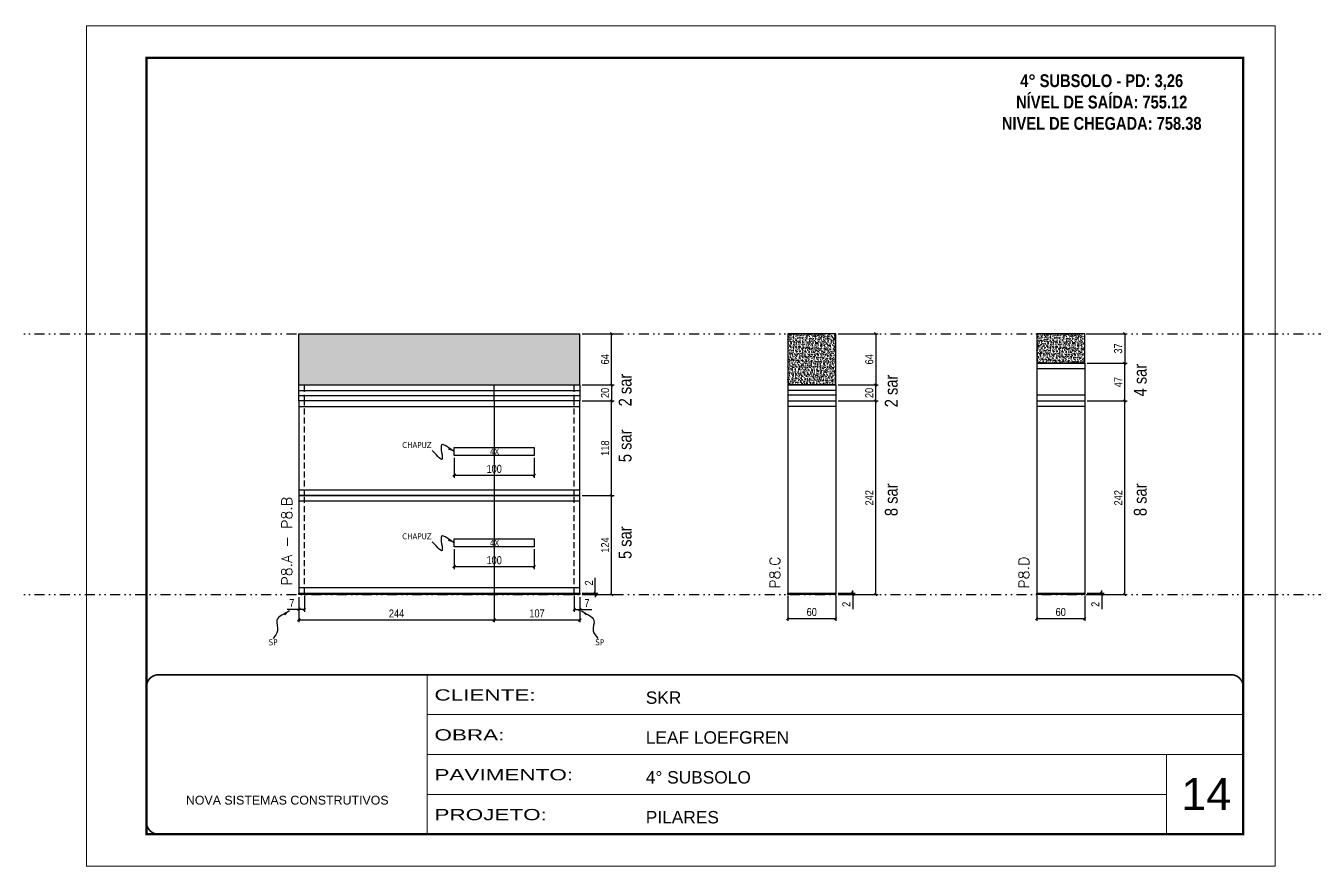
# Model space of a CAD drawing. Header units: millimetres. Extents: x 13777 to 27878, y -21631 to 6985.
# Drawn here: x 15936 to 17547, y 2489 to 3539 of the extents above; entities that cross this region are included whole.
import ezdxf

# ---------------------------------------------------------------- set-up
doc = ezdxf.new("R2010")
doc.units = ezdxf.units.MM
for name, pattern in [('CONTINUO', [0]), ('DASHED', [0.75, 0.5, -0.25]), ('DIVIDE2', [0.625, 0.25, -0.125, 0, -0.125, 0, -0.125]), ('HIDDEN', [0.375, 0.25, -0.125])]:
    doc.linetypes.add(name, pattern=pattern)
for name, color, linetype, lineweight in [('CARIMBO', 255, 'Continuous', 9), ('Folhas', 255, 'Continuous', 9), ('SARRAFO DE PRESSAO', 251, 'DASHED', 9), ('Texto Seção', 7, 'Continuous', 15)]:
    doc.layers.add(name, color=color, linetype=linetype, lineweight=lineweight)
for name, color, linetype in [('COTA', 241, 'Continuous'), ('NOMENCLATURA', 7, 'Continuous'), ('Nível', 160, 'Continuous'), ('Painéis', 200, 'Continuous'), ('Romaneio', 10, 'Continuous'), ('SARR_2.2x10', 60, 'Continuous'), ('SARR_2.2x7', 40, 'Continuous'), ('Sarrafo de Pressão', 42, 'HIDDEN'), ('texto', 7, 'Continuous')]:
    doc.layers.add(name, color=color, linetype=linetype)
doc.styles.add('ARIAL', font='arial.ttf')
doc.styles.add('ARIAL_NARROW', font='ARIALN.TTF', dxfattribs={"height": 0.2})
doc.styles.add('COTA TECNICA', font='techl___.ttf', dxfattribs={"height": 10})
doc.styles.add('COTA TECNICA-50', font='techl___.ttf', dxfattribs={"height": 10})
doc.styles.add('REGUA-120', font='ROMANS.shx', dxfattribs={"height": 15})
doc.styles.add('ROMANC', font='techb___.ttf', dxfattribs={"height": 2.5})
doc.styles.get("Standard").update_dxf_attribs({"font": 'arial.ttf'})
doc.styles.add('Tecnologia', font='')
doc.styles.get('Tecnologia').set_extended_font_data('Forgotten Futurist')
doc.dimstyles.new('COTA PAINEL-50', dxfattribs={"dimtxt": 10, "dimasz": 3, "dimexe": 3, "dimexo": 3, "dimgap": 3, "dimtad": 1, "dimdec": 1, "dimzin": 12, "dimdsep": 46, "dimtxsty": 'COTA TECNICA-50', "dimblk1": 'OBLIQUE', "dimblk2": 'OBLIQUE', "dimsah": 1, "dimcen": 0.9, "dimclrd": 4, "dimclre": 4, "dimclrt": 240, "dimadec": 1, "dimazin": 3, "dimtfac": 1, "dimtdec": 1, "dimtmove": 0, "dimatfit": 3, "dimfxl": 1, "dimtolj": 1, "dimtzin": 12, "dimarcsym": 0})
doc.dimstyles.new('PAINEL', dxfattribs={"dimtxt": 10, "dimasz": 3, "dimexe": 3, "dimexo": 3, "dimgap": 3, "dimtad": 1, "dimdec": 1, "dimzin": 12, "dimdsep": 46, "dimtxsty": 'COTA TECNICA', "dimblk1": 'OBLIQUE', "dimblk2": 'OBLIQUE', "dimsah": 1, "dimcen": 0.9, "dimclrd": 4, "dimclre": 4, "dimclrt": 240, "dimadec": 1, "dimazin": 3, "dimtfac": 1, "dimtdec": 1, "dimtmove": 0, "dimatfit": 3, "dimfxl": 1, "dimtolj": 1, "dimtzin": 12, "dimarcsym": 0})
doc.dimstyles.get("Standard").update_dxf_attribs({"dimtxt": 0.18, "dimasz": 0.18, "dimexe": 0.18, "dimexo": 0.0625, "dimgap": 0.09, "dimtad": 0, "dimtih": 1, "dimtoh": 1, "dimdec": 4, "dimzin": 0, "dimdsep": 46, "dimtxsty": 'Standard', "dimcen": 0.09, "dimadec": 0, "dimazin": 0, "dimtfac": 1, "dimtdec": 4, "dimtofl": 0, "dimtmove": 0, "dimatfit": 3, "dimfxl": 1, "dimtolj": 1, "dimtzin": 0, "dimarcsym": 0})

# ---------------------------------------------------------------- blocks, each defined once
blk = doc.blocks.new('9999999999')
at = {"color": 30, "linetype": 'CONTINUO'}
for p, q in [((98564.6, 34230.2), (98564.6, 34429.4)), ((98564.6, 34379.6), (99584, 34379.6)), ((98564.6, 34329.8), (99488, 34329.8)), ((99584, 34329.8), (99488, 34329.8)), ((99488, 34329.8), (99488, 34230.2)), ((98564.6, 34280), (99488, 34280))]:
    blk.add_line(p, q, dxfattribs=at)
at = {"color": 30, "linetype": 'CONTINUO', "const_width": 2}
blk.add_lwpolyline([(99584, 34230.2), (99584, 34414.4, 0.414214), (99569, 34429.4), (98229, 34429.4, 0.414214), (98214, 34414.4), (98214, 34245.2, 0.414214), (98229, 34230.2), (99584, 34230.2)], format="xyb", dxfattribs=at)
at = {"layer": 'Folhas'}
blk.add_lwpolyline([(98139, 34190.2), (99624, 34190.2), (99624, 35240.2), (98139, 35240.2)], close=True, dxfattribs=at)
at = {"layer": 'Folhas', "color": 30, "const_width": 3}
blk.add_lwpolyline([(98214, 34230.2), (99584, 34230.2), (99584, 35200.2), (98214, 35200.2)], close=True, dxfattribs=at)
at = {"color": 7, "linetype": 'Continuous', "ltscale": 5, "style": 'ARIAL'}
for s, height, p in [('SKR', 15.48, (98837.7, 34393.1)), ('LEAF LOEFGREN', 15.483, (98837.7, 34343.3)), ('4° SUBSOLO', 15.48, (98837.7, 34293.5)), ('NOVA SISTEMAS CONSTRUTIVOS', 11.059, (98263.2, 34267.2)), ('PILARES', 15.48, (98837.7, 34243.7))]:
    blk.add_text(s, height=height, dxfattribs=at).set_placement(p)
at = {"layer": 'Folhas', "color": 7, "style": 'Tecnologia', "width": 1.5}
for s, p in [('CLIENTE:', (98573.7, 34397.2)), ('OBRA:', (98573.7, 34347.3)), ('PAVIMENTO:', (98573.7, 34297.5)), ('PROJETO:', (98573.7, 34247.7))]:
    blk.add_text(s, height=14, dxfattribs=at).set_placement(p)
blk = doc.blocks.new('_Oblique')
at = {"color": 0, "linetype": 'ByBlock', "lineweight": -2}
blk.add_line((-0.5, -0.5), (0.5, 0.5), dxfattribs=at)
blk = doc.blocks.new('*D317')
at = {"layer": 'COTA', "color": 4, "lineweight": -2, "transparency": 16777216}
for p, q in [((16277.3, 2825.3), (16277.3, 2806.8)), ((16284.3, 2827.3), (16284.3, 2806.8)), ((16277.3, 2809.8), (16262.6, 2809.8)), ((16284.3, 2809.8), (16277.3, 2809.8))]:
    blk.add_line(p, q, dxfattribs=at)
at = {"layer": 'Defpoints', "color": 0, "transparency": 16777216}
for p in [(16277.3, 2828.3), (16284.3, 2830.3), (16277.3, 2809.8)]:
    blk.add_point(p, dxfattribs=at)
at = {"layer": 'COTA', "color": 4, "lineweight": -2, "transparency": 16777216, "xscale": 3, "yscale": 3, "zscale": 3, "rotation": 180}
blk.add_blockref('_Oblique', (16277.3, 2809.8), dxfattribs=at)
at = {"layer": 'COTA', "color": 4, "lineweight": -2, "transparency": 16777216, "xscale": 3, "yscale": 3, "zscale": 3}
blk.add_blockref('_Oblique', (16284.3, 2809.8), dxfattribs=at)
at = {"layer": 'COTA', "color": 240, "transparency": 16777216, "insert": (16268.5, 2817.8), "char_height": 10, "attachment_point": 5, "style": 'COTA TECNICA-50'}
blk.add_mtext('\\A1;7', dxfattribs=at)
blk = doc.blocks.new('*D318')
at = {"layer": 'COTA', "color": 4, "lineweight": -2, "transparency": 16777216}
for p, q in [((16621.3, 2827.3), (16621.3, 2806.8)), ((16628.3, 2825.3), (16628.3, 2806.8)), ((16621.3, 2809.8), (16628.3, 2809.8)), ((16628.3, 2809.8), (16643.1, 2809.8))]:
    blk.add_line(p, q, dxfattribs=at)
at = {"layer": 'Defpoints', "color": 0, "transparency": 16777216}
for p in [(16621.3, 2830.3), (16628.3, 2828.3), (16628.3, 2809.8)]:
    blk.add_point(p, dxfattribs=at)
at = {"layer": 'COTA', "color": 4, "lineweight": -2, "transparency": 16777216, "xscale": 3, "yscale": 3, "zscale": 3, "rotation": 180}
blk.add_blockref('_Oblique', (16621.3, 2809.8), dxfattribs=at)
at = {"layer": 'COTA', "color": 4, "lineweight": -2, "transparency": 16777216, "xscale": 3, "yscale": 3, "zscale": 3}
blk.add_blockref('_Oblique', (16628.3, 2809.8), dxfattribs=at)
at = {"layer": 'COTA', "color": 240, "transparency": 16777216, "insert": (16637.2, 2817.8), "char_height": 10, "attachment_point": 5, "style": 'COTA TECNICA-50'}
blk.add_mtext('\\A1;7', dxfattribs=at)
blk = doc.blocks.new('*D319')
at = {"layer": 'Defpoints', "color": 0, "linetype": 'ByBlock', "transparency": 16777216}
for p in [(16628.3, 2952.3), (16668, 2952.3), (16628.3, 2828.3)]:
    blk.add_point(p, dxfattribs=at)
at = {"layer": 'Romaneio', "color": 4, "linetype": 'ByBlock', "lineweight": -2, "transparency": 16777216}
for p, q in [((16631.3, 2952.3), (16671, 2952.3)), ((16668, 2828.3), (16668, 2952.3)), ((16631.3, 2828.3), (16671, 2828.3))]:
    blk.add_line(p, q, dxfattribs=at)
at = {"layer": 'Romaneio', "color": 4, "linetype": 'ByBlock', "lineweight": -2, "transparency": 16777216, "xscale": 3, "yscale": 3, "zscale": 3}
for p, rotation in [((16668, 2952.3), 90), ((16668, 2828.3), 270)]:
    blk.add_blockref('_Oblique', p, dxfattribs=dict(at, rotation=rotation))
at = {"layer": 'Romaneio', "color": 240, "linetype": 'ByBlock', "transparency": 16777216, "insert": (16659.9, 2890.3), "char_height": 10, "attachment_point": 5, "rotation": 90, "style": 'COTA TECNICA'}
blk.add_mtext('\\A1;124', dxfattribs=at)
blk = doc.blocks.new('*D320')
at = {"layer": 'Defpoints', "color": 0, "linetype": 'ByBlock', "transparency": 16777216}
for p in [(16628.3, 2952.3), (16668, 2952.3), (16628.3, 2828.3)]:
    blk.add_point(p, dxfattribs=at)
at = {"layer": 'Romaneio', "color": 4, "linetype": 'ByBlock', "lineweight": -2, "transparency": 16777216}
for p, q in [((16631.3, 2952.3), (16671, 2952.3)), ((16668, 2828.3), (16668, 2952.3)), ((16631.3, 2828.3), (16671, 2828.3))]:
    blk.add_line(p, q, dxfattribs=at)
at = {"layer": 'Romaneio', "color": 4, "linetype": 'ByBlock', "lineweight": -2, "transparency": 16777216, "xscale": 3, "yscale": 3, "zscale": 3}
for p, rotation in [((16668, 2952.3), 90), ((16668, 2828.3), 270)]:
    blk.add_blockref('_Oblique', p, dxfattribs=dict(at, rotation=rotation))
at = {"layer": 'Romaneio', "color": 240, "linetype": 'ByBlock', "transparency": 16777216, "insert": (16659.9, 2890.3), "char_height": 10, "attachment_point": 5, "rotation": 90, "style": 'COTA TECNICA'}
blk.add_mtext('\\A1;124', dxfattribs=at)
blk = doc.blocks.new('*D321')
at = {"layer": 'COTA', "color": 4, "lineweight": -2, "transparency": 16777216}
for p, q in [((16631.3, 3070.3), (16671, 3070.3)), ((16668, 2952.3), (16668, 3070.3)), ((16631.3, 2952.3), (16671, 2952.3))]:
    blk.add_line(p, q, dxfattribs=at)
at = {"layer": 'Defpoints', "color": 0, "transparency": 16777216}
for p in [(16628.3, 3070.3), (16668, 3070.3), (16628.3, 2952.3)]:
    blk.add_point(p, dxfattribs=at)
at = {"layer": 'COTA', "color": 4, "lineweight": -2, "transparency": 16777216, "xscale": 3, "yscale": 3, "zscale": 3}
for p, rotation in [((16668, 3070.3), 90), ((16668, 2952.3), 270)]:
    blk.add_blockref('_Oblique', p, dxfattribs=dict(at, rotation=rotation))
at = {"layer": 'COTA', "color": 240, "transparency": 16777216, "insert": (16659.9, 3011.3), "char_height": 10, "attachment_point": 5, "rotation": 90, "style": 'COTA TECNICA-50'}
blk.add_mtext('\\A1;118', dxfattribs=at)
blk = doc.blocks.new('*D322')
at = {"layer": 'COTA', "color": 4, "lineweight": -2, "transparency": 16777216}
for p, q in [((16647.6, 2830.3), (16647.6, 2849.1)), ((16631.3, 2830.3), (16650.6, 2830.3)), ((16631.3, 2828.3), (16650.6, 2828.3)), ((16647.6, 2828.3), (16647.6, 2830.3)), ((16647.6, 2828.3), (16647.6, 2825.3))]:
    blk.add_line(p, q, dxfattribs=at)
at = {"layer": 'Defpoints', "color": 0, "transparency": 16777216}
for p in [(16628.3, 2830.3), (16628.3, 2828.3), (16647.6, 2828.3)]:
    blk.add_point(p, dxfattribs=at)
at = {"layer": 'COTA', "color": 4, "lineweight": -2, "transparency": 16777216, "xscale": 3, "yscale": 3, "zscale": 3}
for p, rotation in [((16647.6, 2830.3), 270), ((16647.6, 2828.3), 90)]:
    blk.add_blockref('_Oblique', p, dxfattribs=dict(at, rotation=rotation))
at = {"layer": 'COTA', "color": 240, "transparency": 16777216, "insert": (16639.6, 2843), "char_height": 10, "attachment_point": 5, "rotation": 90, "style": 'COTA TECNICA-50'}
blk.add_mtext('\\A1;2', dxfattribs=at)
blk = doc.blocks.new('*D325')
at = {"layer": 'COTA', "color": 4, "lineweight": -2, "transparency": 16777216}
for p, q in [((16277.3, 2825.3), (16277.3, 2793.7)), ((16521.3, 2827.3), (16521.3, 2793.7)), ((16277.3, 2796.7), (16521.3, 2796.7))]:
    blk.add_line(p, q, dxfattribs=at)
at = {"layer": 'Defpoints', "color": 0, "transparency": 16777216}
for p in [(16277.3, 2828.3), (16521.3, 2830.3), (16521.3, 2796.7)]:
    blk.add_point(p, dxfattribs=at)
at = {"layer": 'COTA', "color": 4, "lineweight": -2, "transparency": 16777216, "xscale": 3, "yscale": 3, "zscale": 3, "rotation": 180}
blk.add_blockref('_Oblique', (16277.3, 2796.7), dxfattribs=at)
at = {"layer": 'COTA', "color": 4, "lineweight": -2, "transparency": 16777216, "xscale": 3, "yscale": 3, "zscale": 3}
blk.add_blockref('_Oblique', (16521.3, 2796.7), dxfattribs=at)
at = {"layer": 'COTA', "color": 240, "transparency": 16777216, "insert": (16399.3, 2804.8), "char_height": 10, "attachment_point": 5, "style": 'COTA TECNICA-50'}
blk.add_mtext('\\A1;244', dxfattribs=at)
blk = doc.blocks.new('*D326')
at = {"layer": 'COTA', "color": 4, "lineweight": -2, "transparency": 16777216}
for p, q in [((16521.3, 2827.3), (16521.3, 2793.7)), ((16628.3, 2825.3), (16628.3, 2793.7)), ((16521.3, 2796.7), (16628.3, 2796.7))]:
    blk.add_line(p, q, dxfattribs=at)
at = {"layer": 'Defpoints', "color": 0, "transparency": 16777216}
for p in [(16521.3, 2830.3), (16628.3, 2828.3), (16628.3, 2796.7)]:
    blk.add_point(p, dxfattribs=at)
at = {"layer": 'COTA', "color": 4, "lineweight": -2, "transparency": 16777216, "xscale": 3, "yscale": 3, "zscale": 3, "rotation": 180}
blk.add_blockref('_Oblique', (16521.3, 2796.7), dxfattribs=at)
at = {"layer": 'COTA', "color": 4, "lineweight": -2, "transparency": 16777216, "xscale": 3, "yscale": 3, "zscale": 3}
blk.add_blockref('_Oblique', (16628.3, 2796.7), dxfattribs=at)
at = {"layer": 'COTA', "color": 240, "transparency": 16777216, "insert": (16574.8, 2804.8), "char_height": 10, "attachment_point": 5, "style": 'COTA TECNICA-50'}
blk.add_mtext('\\A1;107', dxfattribs=at)
blk = doc.blocks.new('*D327')
at = {"layer": 'COTA', "color": 4, "linetype": 'ByBlock', "lineweight": -2, "transparency": 16777216}
for p, q in [((16471.3, 2885.1), (16471.3, 2860.2)), ((16571.3, 2885.1), (16571.3, 2860.2)), ((16571.3, 2863.2), (16471.3, 2863.2))]:
    blk.add_line(p, q, dxfattribs=at)
at = {"layer": 'Defpoints', "color": 0, "linetype": 'ByBlock', "transparency": 16777216}
for p in [(16471.3, 2888.1), (16571.3, 2888.1), (16471.3, 2863.2)]:
    blk.add_point(p, dxfattribs=at)
at = {"layer": 'COTA', "color": 4, "linetype": 'ByBlock', "lineweight": -2, "transparency": 16777216, "xscale": 3, "yscale": 3, "zscale": 3, "rotation": 180}
blk.add_blockref('_Oblique', (16471.3, 2863.2), dxfattribs=at)
at = {"layer": 'COTA', "color": 4, "linetype": 'ByBlock', "lineweight": -2, "transparency": 16777216, "xscale": 3, "yscale": 3, "zscale": 3}
blk.add_blockref('_Oblique', (16571.3, 2863.2), dxfattribs=at)
at = {"layer": 'COTA', "color": 240, "linetype": 'ByBlock', "transparency": 16777216, "insert": (16521.3, 2871.3), "char_height": 10, "attachment_point": 5, "style": 'COTA TECNICA'}
blk.add_mtext('\\A1;100', dxfattribs=at)
blk = doc.blocks.new('*D328')
at = {"layer": 'COTA', "color": 4, "linetype": 'ByBlock', "lineweight": -2, "transparency": 16777216}
for p, q in [((16471.3, 2999.2), (16471.3, 2974.3)), ((16571.3, 2999.2), (16571.3, 2974.3)), ((16571.3, 2977.3), (16471.3, 2977.3))]:
    blk.add_line(p, q, dxfattribs=at)
at = {"layer": 'Defpoints', "color": 0, "linetype": 'ByBlock', "transparency": 16777216}
for p in [(16471.3, 3002.2), (16571.3, 3002.2), (16471.3, 2977.3)]:
    blk.add_point(p, dxfattribs=at)
at = {"layer": 'COTA', "color": 4, "linetype": 'ByBlock', "lineweight": -2, "transparency": 16777216, "xscale": 3, "yscale": 3, "zscale": 3, "rotation": 180}
blk.add_blockref('_Oblique', (16471.3, 2977.3), dxfattribs=at)
at = {"layer": 'COTA', "color": 4, "linetype": 'ByBlock', "lineweight": -2, "transparency": 16777216, "xscale": 3, "yscale": 3, "zscale": 3}
blk.add_blockref('_Oblique', (16571.3, 2977.3), dxfattribs=at)
at = {"layer": 'COTA', "color": 240, "linetype": 'ByBlock', "transparency": 16777216, "insert": (16521.3, 2985.4), "char_height": 10, "attachment_point": 5, "style": 'COTA TECNICA'}
blk.add_mtext('\\A1;100', dxfattribs=at)
blk = doc.blocks.new('*D323')
at = {"layer": 'COTA', "color": 4, "lineweight": -2, "transparency": 16777216}
for p, q in [((16631.3, 3090.3), (16671, 3090.3)), ((16668, 3090.3), (16668, 3070.3)), ((16631.3, 3070.3), (16671, 3070.3))]:
    blk.add_line(p, q, dxfattribs=at)
at = {"layer": 'Defpoints', "color": 0, "transparency": 16777216}
for p in [(16628.3, 3090.3), (16628.3, 3070.3), (16668, 3070.3)]:
    blk.add_point(p, dxfattribs=at)
at = {"layer": 'COTA', "color": 4, "lineweight": -2, "transparency": 16777216, "xscale": 3, "yscale": 3, "zscale": 3}
for p, rotation in [((16668, 3090.3), 90), ((16668, 3070.3), 270)]:
    blk.add_blockref('_Oblique', p, dxfattribs=dict(at, rotation=rotation))
at = {"layer": 'COTA', "color": 240, "transparency": 16777216, "insert": (16659.9, 3080.3), "char_height": 10, "attachment_point": 5, "rotation": 90, "style": 'COTA TECNICA'}
blk.add_mtext('\\A1;20', dxfattribs=at)
blk = doc.blocks.new('*D324')
at = {"layer": 'COTA', "color": 4, "lineweight": -2, "transparency": 16777216}
for p, q in [((16631.3, 3154.3), (16671, 3154.3)), ((16668, 3090.3), (16668, 3154.3)), ((16631.3, 3090.3), (16671, 3090.3))]:
    blk.add_line(p, q, dxfattribs=at)
at = {"layer": 'Defpoints', "color": 0, "transparency": 16777216}
for p in [(16628.3, 3154.3), (16668, 3154.3), (16628.3, 3090.3)]:
    blk.add_point(p, dxfattribs=at)
at = {"layer": 'COTA', "color": 4, "lineweight": -2, "transparency": 16777216, "xscale": 3, "yscale": 3, "zscale": 3}
for p, rotation in [((16668, 3154.3), 90), ((16668, 3090.3), 270)]:
    blk.add_blockref('_Oblique', p, dxfattribs=dict(at, rotation=rotation))
at = {"layer": 'COTA', "color": 240, "transparency": 16777216, "insert": (16659.9, 3122.3), "char_height": 10, "attachment_point": 5, "rotation": 90, "style": 'COTA TECNICA'}
blk.add_mtext('\\A1;64', dxfattribs=at)
blk = doc.blocks.new('*D332')
at = {"layer": 'COTA', "color": 4, "lineweight": -2, "transparency": 16777216}
for p, q in [((16888, 2827.3), (16888, 2795.4)), ((16948, 2827.3), (16948, 2795.4)), ((16888, 2798.4), (16948, 2798.4))]:
    blk.add_line(p, q, dxfattribs=at)
at = {"layer": 'Defpoints', "color": 0, "transparency": 16777216}
for p in [(16888, 2830.3), (16948, 2830.3), (16948, 2798.4)]:
    blk.add_point(p, dxfattribs=at)
at = {"layer": 'COTA', "color": 4, "lineweight": -2, "transparency": 16777216, "xscale": 3, "yscale": 3, "zscale": 3, "rotation": 180}
blk.add_blockref('_Oblique', (16888, 2798.4), dxfattribs=at)
at = {"layer": 'COTA', "color": 4, "lineweight": -2, "transparency": 16777216, "xscale": 3, "yscale": 3, "zscale": 3}
blk.add_blockref('_Oblique', (16948, 2798.4), dxfattribs=at)
at = {"layer": 'COTA', "color": 240, "transparency": 16777216, "insert": (16918, 2806.5), "char_height": 10, "attachment_point": 5, "style": 'COTA TECNICA'}
blk.add_mtext('\\A1;60', dxfattribs=at)
blk = doc.blocks.new('*D333')
at = {"layer": 'COTA', "color": 4, "lineweight": -2, "transparency": 16777216}
for p, q in [((16951, 2830.3), (16972.2, 2830.3)), ((16951, 2828.3), (16972.2, 2828.3)), ((16969.2, 2830.3), (16969.2, 2833.3)), ((16969.2, 2830.3), (16969.2, 2828.3)), ((16969.2, 2828.3), (16969.2, 2810.2))]:
    blk.add_line(p, q, dxfattribs=at)
at = {"layer": 'Defpoints', "color": 0, "transparency": 16777216}
for p in [(16948, 2830.3), (16948, 2828.3), (16969.2, 2830.3)]:
    blk.add_point(p, dxfattribs=at)
at = {"layer": 'COTA', "color": 4, "lineweight": -2, "transparency": 16777216, "xscale": 3, "yscale": 3, "zscale": 3}
for p, rotation in [((16969.2, 2830.3), 270), ((16969.2, 2828.3), 90)]:
    blk.add_blockref('_Oblique', p, dxfattribs=dict(at, rotation=rotation))
at = {"layer": 'COTA', "color": 240, "transparency": 16777216, "insert": (16961.2, 2816.2), "char_height": 10, "attachment_point": 5, "rotation": 90, "style": 'COTA TECNICA-50'}
blk.add_mtext('\\A1;2', dxfattribs=at)
blk = doc.blocks.new('*D337')
at = {"layer": 'COTA', "color": 4, "linetype": 'ByBlock', "lineweight": -2, "transparency": 16777216}
for p, q in [((16951, 3154.3), (17001, 3154.3)), ((16998, 3154.3), (16998, 3090.3)), ((16951, 3090.3), (17001, 3090.3))]:
    blk.add_line(p, q, dxfattribs=at)
at = {"layer": 'Defpoints', "color": 0, "linetype": 'ByBlock', "transparency": 16777216}
for p in [(16948, 3154.3), (16948, 3090.3), (16998, 3090.3)]:
    blk.add_point(p, dxfattribs=at)
at = {"layer": 'COTA', "color": 4, "linetype": 'ByBlock', "lineweight": -2, "transparency": 16777216, "xscale": 3, "yscale": 3, "zscale": 3}
for p, rotation in [((16998, 3154.3), 90), ((16998, 3090.3), 270)]:
    blk.add_blockref('_Oblique', p, dxfattribs=dict(at, rotation=rotation))
at = {"layer": 'COTA', "color": 240, "linetype": 'ByBlock', "transparency": 16777216, "insert": (16989.9, 3122.3), "char_height": 10, "attachment_point": 5, "rotation": 90, "style": 'COTA TECNICA'}
blk.add_mtext('\\A1;64', dxfattribs=at)
blk = doc.blocks.new('*D334')
at = {"layer": 'COTA', "color": 4, "lineweight": -2, "transparency": 16777216}
for p, q in [((16951, 3070.3), (17001, 3070.3)), ((16998, 2828.3), (16998, 3070.3)), ((16951, 2828.3), (17001, 2828.3))]:
    blk.add_line(p, q, dxfattribs=at)
at = {"layer": 'Defpoints', "color": 0, "transparency": 16777216}
for p in [(16948, 3070.3), (16998, 3070.3), (16948, 2828.3)]:
    blk.add_point(p, dxfattribs=at)
at = {"layer": 'COTA', "color": 4, "lineweight": -2, "transparency": 16777216, "xscale": 3, "yscale": 3, "zscale": 3}
for p, rotation in [((16998, 3070.3), 90), ((16998, 2828.3), 270)]:
    blk.add_blockref('_Oblique', p, dxfattribs=dict(at, rotation=rotation))
at = {"layer": 'COTA', "color": 240, "transparency": 16777216, "insert": (16989.9, 2949.3), "char_height": 10, "attachment_point": 5, "rotation": 90, "style": 'COTA TECNICA-50'}
blk.add_mtext('\\A1;242', dxfattribs=at)
blk = doc.blocks.new('*D338')
at = {"layer": 'COTA', "color": 4, "lineweight": -2, "transparency": 16777216}
for p, q in [((16951, 3090.3), (17001, 3090.3)), ((16998, 3070.3), (16998, 3090.3)), ((16951, 3070.3), (17001, 3070.3))]:
    blk.add_line(p, q, dxfattribs=at)
at = {"layer": 'Defpoints', "color": 0, "transparency": 16777216}
for p in [(16948, 3090.3), (16998, 3090.3), (16948, 3070.3)]:
    blk.add_point(p, dxfattribs=at)
at = {"layer": 'COTA', "color": 4, "lineweight": -2, "transparency": 16777216, "xscale": 3, "yscale": 3, "zscale": 3}
for p, rotation in [((16998, 3090.3), 90), ((16998, 3070.3), 270)]:
    blk.add_blockref('_Oblique', p, dxfattribs=dict(at, rotation=rotation))
at = {"layer": 'COTA', "color": 240, "transparency": 16777216, "insert": (16989.9, 3080.3), "char_height": 10, "attachment_point": 5, "rotation": 90, "style": 'COTA TECNICA'}
blk.add_mtext('\\A1;20', dxfattribs=at)
blk = doc.blocks.new('*D329')
at = {"layer": 'COTA', "color": 4, "lineweight": -2, "transparency": 16777216}
for p, q in [((17199, 2827.3), (17199, 2795.4)), ((17259, 2827.3), (17259, 2795.4)), ((17199, 2798.4), (17259, 2798.4))]:
    blk.add_line(p, q, dxfattribs=at)
at = {"layer": 'Defpoints', "color": 0, "transparency": 16777216}
for p in [(17199, 2830.3), (17259, 2830.3), (17259, 2798.4)]:
    blk.add_point(p, dxfattribs=at)
at = {"layer": 'COTA', "color": 4, "lineweight": -2, "transparency": 16777216, "xscale": 3, "yscale": 3, "zscale": 3, "rotation": 180}
blk.add_blockref('_Oblique', (17199, 2798.4), dxfattribs=at)
at = {"layer": 'COTA', "color": 4, "lineweight": -2, "transparency": 16777216, "xscale": 3, "yscale": 3, "zscale": 3}
blk.add_blockref('_Oblique', (17259, 2798.4), dxfattribs=at)
at = {"layer": 'COTA', "color": 240, "transparency": 16777216, "insert": (17229, 2806.5), "char_height": 10, "attachment_point": 5, "style": 'COTA TECNICA'}
blk.add_mtext('\\A1;60', dxfattribs=at)
blk = doc.blocks.new('*D330')
at = {"layer": 'COTA', "color": 4, "lineweight": -2, "transparency": 16777216}
for p, q in [((17262, 2830.3), (17283.2, 2830.3)), ((17262, 2828.3), (17283.2, 2828.3)), ((17280.2, 2830.3), (17280.2, 2833.3)), ((17280.2, 2830.3), (17280.2, 2828.3)), ((17280.2, 2828.3), (17280.2, 2810.2))]:
    blk.add_line(p, q, dxfattribs=at)
at = {"layer": 'Defpoints', "color": 0, "transparency": 16777216}
for p in [(17259, 2830.3), (17259, 2828.3), (17280.2, 2830.3)]:
    blk.add_point(p, dxfattribs=at)
at = {"layer": 'COTA', "color": 4, "lineweight": -2, "transparency": 16777216, "xscale": 3, "yscale": 3, "zscale": 3}
for p, rotation in [((17280.2, 2830.3), 270), ((17280.2, 2828.3), 90)]:
    blk.add_blockref('_Oblique', p, dxfattribs=dict(at, rotation=rotation))
at = {"layer": 'COTA', "color": 240, "transparency": 16777216, "insert": (17272.2, 2816.2), "char_height": 10, "attachment_point": 5, "rotation": 90, "style": 'COTA TECNICA-50'}
blk.add_mtext('\\A1;2', dxfattribs=at)
blk = doc.blocks.new('*D335')
at = {"layer": 'COTA', "color": 4, "linetype": 'ByBlock', "lineweight": -2, "transparency": 16777216}
for p, q in [((17262, 3154.3), (17312, 3154.3)), ((17309, 3154.3), (17309, 3117.3)), ((17262, 3117.3), (17312, 3117.3))]:
    blk.add_line(p, q, dxfattribs=at)
at = {"layer": 'Defpoints', "color": 0, "linetype": 'ByBlock', "transparency": 16777216}
for p in [(17259, 3154.3), (17259, 3117.3), (17309, 3117.3)]:
    blk.add_point(p, dxfattribs=at)
at = {"layer": 'COTA', "color": 4, "linetype": 'ByBlock', "lineweight": -2, "transparency": 16777216, "xscale": 3, "yscale": 3, "zscale": 3}
for p, rotation in [((17309, 3154.3), 90), ((17309, 3117.3), 270)]:
    blk.add_blockref('_Oblique', p, dxfattribs=dict(at, rotation=rotation))
at = {"layer": 'COTA', "color": 240, "linetype": 'ByBlock', "transparency": 16777216, "insert": (17300.8, 3135.8), "char_height": 10, "attachment_point": 5, "rotation": 90, "style": 'COTA TECNICA'}
blk.add_mtext('\\A1;37', dxfattribs=at)
blk = doc.blocks.new('*D331')
at = {"layer": 'COTA', "color": 4, "lineweight": -2, "transparency": 16777216}
for p, q in [((17262, 3070.3), (17312, 3070.3)), ((17309, 2828.3), (17309, 3070.3)), ((17262, 2828.3), (17312, 2828.3))]:
    blk.add_line(p, q, dxfattribs=at)
at = {"layer": 'Defpoints', "color": 0, "transparency": 16777216}
for p in [(17259, 3070.3), (17309, 3070.3), (17259, 2828.3)]:
    blk.add_point(p, dxfattribs=at)
at = {"layer": 'COTA', "color": 4, "lineweight": -2, "transparency": 16777216, "xscale": 3, "yscale": 3, "zscale": 3}
for p, rotation in [((17309, 3070.3), 90), ((17309, 2828.3), 270)]:
    blk.add_blockref('_Oblique', p, dxfattribs=dict(at, rotation=rotation))
at = {"layer": 'COTA', "color": 240, "transparency": 16777216, "insert": (17300.9, 2949.3), "char_height": 10, "attachment_point": 5, "rotation": 90, "style": 'COTA TECNICA-50'}
blk.add_mtext('\\A1;242', dxfattribs=at)
blk = doc.blocks.new('*D336')
at = {"layer": 'COTA', "color": 4, "lineweight": -2, "transparency": 16777216}
for p, q in [((17262, 3117.3), (17312, 3117.3)), ((17309, 3070.3), (17309, 3117.3)), ((17262, 3070.3), (17312, 3070.3))]:
    blk.add_line(p, q, dxfattribs=at)
at = {"layer": 'Defpoints', "color": 0, "transparency": 16777216}
for p in [(17259, 3117.3), (17309, 3117.3), (17259, 3070.3)]:
    blk.add_point(p, dxfattribs=at)
at = {"layer": 'COTA', "color": 4, "lineweight": -2, "transparency": 16777216, "xscale": 3, "yscale": 3, "zscale": 3}
for p, rotation in [((17309, 3117.3), 90), ((17309, 3070.3), 270)]:
    blk.add_blockref('_Oblique', p, dxfattribs=dict(at, rotation=rotation))
at = {"layer": 'COTA', "color": 240, "transparency": 16777216, "insert": (17300.9, 3093.8), "char_height": 10, "attachment_point": 5, "rotation": 90, "style": 'COTA TECNICA'}
blk.add_mtext('\\A1;47', dxfattribs=at)

msp = doc.modelspace()

# ---------------------------------------------------------------- hatches: boundary and pattern name
at = {"layer": 'COTA'}
h = msp.add_hatch(dxfattribs=at)
h.set_pattern_fill('AR-CONC', color=256, scale=0.03)
h.set_pattern_definition([(50, (-1637.0648, -2307.15), (5.4655401, -0.4781726), [0.5715, -6.2865]), (355, (-1637.065, -2307.15), (-1.0573026, 5.7317054), [0.4572, -5.0292175]), (100.451445, (-1636.6093, -2307.19), (4.4082374, 5.2535326), [0.4857003, -5.3427073]), (46.1842, (-1637.065, -2305.626), (8.1323712, -1.2612698), [0.85725, -9.42975]), (96.635558, (-1636.387, -2305.731), (7.122124, 7.4227837), [0.7285507, -8.0140682]), (351.18415, (-1637.065, -2305.626), (7.122124, 7.4227837), [0.685799, -7.543792]), (21, (-1636.3028, -2306.007), (4.5484317, -3.0679559), [0.5715, -6.2865]), (326, (-1636.303, -2306.007), (1.8540609, 5.525639), [0.4572, -5.0292]), (71.451445, (-1635.9237, -2306.263), (6.4024926, 2.457683), [0.4857003, -5.3426981]), (37.5, (-1637.0648, -2307.1502), (0.0926581, 2.53665117), [0, -4.96824, 0, -5.1054, 0, -5.04825]), (7.5, (-1637.0648, -2307.1502), (2.00458988, 3.00541724), [0, -2.91084, 0, -4.85394, 0, -1.92405]), (327.5, (-1638.764, -2307.1502), (4.06771786, -0.17186232), [0, -1.905, 0, -5.9436, 0, -7.8867]), (317.5, (-1639.526, -2307.1502), (4.44387544, 0.7627947), [0, -2.4765, 0, -3.94716, 0, -5.6007])])
h.paths.add_polyline_path([(16277.35, 3154.29), (16277.35, 3090.29), (16628.35, 3090.29), (16628.35, 3154.29)])
h = msp.add_hatch(dxfattribs=at)
h.set_pattern_fill('AR-CONC', color=256, scale=0.03)
h.set_pattern_definition([(50, (-1926.7775, -1158.575), (5.4655401, -0.4781726), [0.5715, -6.2865]), (355, (-1926.7775, -1158.575), (-1.0573026, 5.7317054), [0.4572, -5.0292175]), (100.451445, (-1926.322, -1158.615), (4.4082374, 5.2535326), [0.4857003, -5.3427073]), (46.1842, (-1926.7775, -1157.051), (8.1323712, -1.2612698), [0.85725, -9.42975]), (96.635558, (-1926.1, -1157.156), (7.122124, 7.4227837), [0.7285507, -8.0140682]), (351.18415, (-1926.7775, -1157.051), (7.122124, 7.4227837), [0.685799, -7.543792]), (21, (-1926.0155, -1157.432), (4.5484317, -3.0679559), [0.5715, -6.2865]), (326, (-1926.0155, -1157.432), (1.8540609, 5.525639), [0.4572, -5.0292]), (71.451445, (-1925.6364, -1157.688), (6.4024926, 2.457683), [0.4857003, -5.3426981]), (37.5, (-1926.7775, -1158.5751), (0.0926581, 2.53665117), [0, -4.96824, 0, -5.1054, 0, -5.04825]), (7.5, (-1926.7775, -1158.575), (2.00458988, 3.00541724), [0, -2.91084, 0, -4.85394, 0, -1.92405]), (327.5, (-1928.4767, -1158.5751), (4.06771786, -0.17186232), [0, -1.905, 0, -5.9436, 0, -7.8867]), (317.5, (-1929.2387, -1158.575), (4.44387544, 0.7627947), [0, -2.4765, 0, -3.94716, 0, -5.6007])])
h.paths.add_polyline_path([(16947.97, 3154.29), (16887.97, 3154.29), (16887.97, 3090.29), (16947.97, 3090.29)])
h = msp.add_hatch(dxfattribs=at)
h.set_pattern_fill('AR-CONC', color=256, scale=0.03)
h.set_pattern_definition([(50, (-1605.7145, -1158.575), (5.4655401, -0.4781726), [0.5715, -6.2865]), (355, (-1605.7145, -1158.575), (-1.0573026, 5.7317054), [0.4572, -5.0292175]), (100.451445, (-1605.259, -1158.615), (4.4082374, 5.2535326), [0.4857003, -5.3427073]), (46.1842, (-1605.7145, -1157.051), (8.1323712, -1.2612698), [0.85725, -9.42975]), (96.635558, (-1605.037, -1157.156), (7.122124, 7.4227837), [0.7285507, -8.0140682]), (351.18415, (-1605.7145, -1157.051), (7.122124, 7.4227837), [0.685799, -7.543792]), (21, (-1604.9525, -1157.432), (4.5484317, -3.0679559), [0.5715, -6.2865]), (326, (-1604.9525, -1157.432), (1.8540609, 5.525639), [0.4572, -5.0292]), (71.451445, (-1604.5735, -1157.688), (6.4024926, 2.457683), [0.4857003, -5.3426981]), (37.5, (-1605.7145, -1158.5751), (0.0926581, 2.53665117), [0, -4.96824, 0, -5.1054, 0, -5.04825]), (7.5, (-1605.7145, -1158.575), (2.00458988, 3.00541724), [0, -2.91084, 0, -4.85394, 0, -1.92405]), (327.5, (-1607.4138, -1158.5751), (4.06771786, -0.17186232), [0, -1.905, 0, -5.9436, 0, -7.8867]), (317.5, (-1608.1758, -1158.575), (4.44387544, 0.7627947), [0, -2.4765, 0, -3.94716, 0, -5.6007])])
h.paths.add_polyline_path([(17259.03, 3154.29), (17199.03, 3154.29), (17199.03, 3117.29), (17259.03, 3117.29)])

# ---------------------------------------------------------------- linework, layer by layer
at = {"layer": 'COTA', "linetype": 'ByBlock'}
for p, q in [((16277.35, 3090.29), (16277.35, 3154.29)), ((16277.35, 3154.29), (16628.35, 3154.29)), ((16628.35, 3090.29), (16628.35, 3154.29)), ((16628.35, 3090.29), (16628.35, 3154.29))]:
    msp.add_line(p, q, dxfattribs=at)
for points in [[(16887.97, 3090.29), (16947.97, 3090.29), (16947.97, 3154.29), (16887.97, 3154.29)], [(17199.03, 3117.29), (17259.03, 3117.29), (17259.03, 3154.29), (17199.03, 3154.29)]]:
    msp.add_lwpolyline(points, close=True, dxfattribs=at)
at = {"layer": 'Nível', "color": 4, "linetype": 'DIVIDE2', "ltscale": 50}
for p, q in [((13777.11, 3154.29), (21531.15, 3154.29)), ((13777.11, 2828.29), (21531.15, 2828.29))]:
    msp.add_line(p, q, dxfattribs=at)
at = {"layer": 'Painéis'}
for p, q in [((17199.03, 3117.29), (17199.03, 2830.29)), ((17199.03, 3117.29), (17259.03, 3117.29)), ((17259.03, 3117.29), (17199.03, 3117.29)), ((17259.03, 3117.29), (17259.03, 2830.29)), ((16521.35, 3070.29), (16521.35, 3090.29)), ((16887.97, 3090.29), (16887.97, 2830.29)), ((16887.97, 3090.29), (16947.97, 3090.29)), ((16947.97, 3090.29), (16887.97, 3090.29)), ((16947.97, 3090.29), (16947.97, 2830.29)), ((16521.35, 3070.29), (16521.35, 2830.29)), ((16887.97, 3070.31), (16947.97, 3070.31)), ((17199.03, 3070.31), (17259.03, 3070.31)), ((16887.97, 2830.29), (16947.97, 2830.29)), ((16887.97, 2830.29), (16947.97, 2830.29)), ((16887.97, 2828.29), (16887.97, 2830.29)), ((16947.97, 2828.29), (16887.97, 2828.29)), ((16947.97, 2830.29), (16947.97, 2828.29)), ((17199.03, 2830.29), (17259.03, 2830.29)), ((17199.03, 2830.29), (17259.03, 2830.29)), ((17199.03, 2828.29), (17199.03, 2830.29)), ((17259.03, 2828.29), (17199.03, 2828.29)), ((17259.03, 2830.29), (17259.03, 2828.29))]:
    msp.add_line(p, q, dxfattribs=at)
for points in [[(16277.35, 3090.29), (16628.35, 3090.29), (16628.35, 3070.29), (16277.35, 3070.29)], [(16628.35, 3070.29), (16277.35, 3070.29), (16277.35, 2952.29), (16628.35, 2952.29)], [(16628.35, 2952.29), (16277.35, 2952.29), (16277.35, 2830.29), (16628.35, 2830.29)], [(16628.35, 2828.29), (16277.35, 2828.29), (16277.35, 2830.29), (16628.35, 2830.29)]]:
    msp.add_lwpolyline(points, close=True, dxfattribs=at)
at = {"layer": 'SARR_2.2x10'}
for points in [[(16471.35, 3012.21), (16571.35, 3012.21), (16571.35, 3002.21), (16471.35, 3002.21)], [(16471.35, 2898.13), (16571.35, 2898.13), (16571.35, 2888.13), (16471.35, 2888.13)]]:
    msp.add_lwpolyline(points, close=True, dxfattribs=at)
at = {"layer": 'SARR_2.2x7'}
for p, q in [((17259.03, 3110.29), (17199.03, 3110.29)), ((16277.35, 3083.29), (16521.35, 3083.29)), ((16277.35, 3077.29), (16521.35, 3077.29)), ((16521.35, 3083.29), (16628.35, 3083.29)), ((16521.35, 3077.29), (16628.35, 3077.29)), ((16947.97, 3083.29), (16887.97, 3083.29)), ((16947.97, 3077.31), (16887.97, 3077.31)), ((17259.03, 3077.31), (17199.03, 3077.31)), ((16277.35, 3063.29), (16521.35, 3063.29)), ((16521.35, 3063.29), (16628.35, 3063.29)), ((16947.97, 3063.31), (16887.97, 3063.31)), ((17259.03, 3063.31), (17199.03, 3063.31)), ((16277.35, 2959.29), (16521.35, 2959.29)), ((16521.35, 2959.29), (16628.35, 2959.29)), ((16277.35, 2945.29), (16521.35, 2945.29)), ((16521.35, 2945.29), (16628.35, 2945.29)), ((16277.35, 2837.29), (16521.35, 2837.29)), ((16521.35, 2837.29), (16628.35, 2837.29))]:
    msp.add_line(p, q, dxfattribs=at)
at = {"layer": 'Sarrafo de Pressão', "ltscale": 30}
for p, q in [((16284.35, 3070.29), (16284.35, 3090.29)), ((16621.35, 3070.29), (16621.35, 3090.29)), ((16284.35, 2952.29), (16284.35, 3070.29)), ((16621.35, 2952.29), (16621.35, 3070.29)), ((16284.35, 2830.29), (16284.35, 2952.29)), ((16621.35, 2830.29), (16621.35, 2952.29))]:
    msp.add_line(p, q, dxfattribs=at)

# ---------------------------------------------------------------- block references
at = {"layer": 'SARRAFO DE PRESSAO', "color": 6, "linetype": 'ByBlock'}
msp.add_blockref('9999999999', (-82127.01, -31701.2), dxfattribs=at)

# ---------------------------------------------------------------- texts
at = {"layer": 'CARIMBO', "style": 'ARIAL'}
msp.add_text('14', height=40, dxfattribs=at).set_placement((17379.83, 2559.15))
at = {"layer": 'NOMENCLATURA', "style": 'ARIAL_NARROW'}
for s, p in [('4 sar', (17336.41, 3075.9)), ('2 sar', (16692.86, 3063.49)), ('2 sar', (17025.35, 3062.4)), ('5 sar', (16692.86, 2993.8)), ('8 sar', (17025.35, 2926.4)), ('8 sar', (17336.41, 2926.4)), ('5 sar', (16692.86, 2872.8))]:
    msp.add_text(s, height=16, rotation=90, dxfattribs=at).set_placement(p)
at = {"layer": 'NOMENCLATURA', "color": 2, "insert": (17280.25, 3505.06), "char_height": 16, "attachment_point": 2, "style": 'ROMANC'}
msp.add_mtext_dynamic_manual_height_columns('\\P4° SUBSOLO - PD: 3,26\\PNÍVEL DE SAÍDA: 755.12\\PNIVEL DE CHEGADA: 758.38', width=300.2766, gutter_width=1, heights=[0], dxfattribs=at)
at = {"layer": 'texto', "color": 0, "char_height": 7.5, "attachment_point": 5}
for s, insert in [('{\\fTahoma|b0|i0|c0|p34;\\C4;CHAPUZ}', (16424.8, 3015.22)), ('{\\fTahoma|b0|i0|c0|p34;\\C4;4X}', (16521.74, 3006.92)), ('{\\fTahoma|b0|i0|c0|p34;\\C4;CHAPUZ}', (16424.8, 2901.14)), ('{\\fTahoma|b0|i0|c0|p34;\\C4;4X}', (16521.74, 2892.84)), ('{\\fTahoma|b0|i0|c0|p34;\\C4;SP}', (16245.1, 2768.79)), ('{\\fTahoma|b0|i0|c0|p34;\\C4;SP}', (16653.12, 2768.79))]:
    msp.add_mtext(s, dxfattribs=dict(at, insert=insert))
at = {"layer": 'Texto Seção', "char_height": 13, "attachment_point": 7, "rotation": 90, "style": 'REGUA-120'}
for s, insert, width in [('P8.A - P8.B', (16268.73, 2839.54), 285.3299), ('P8.C', (16878.51, 2835.7), 370.6998), ('P8.D', (17189.58, 2835.7), 370.6998)]:
    msp.add_mtext(s, dxfattribs=dict(at, insert=insert, width=width))

# ---------------------------------------------------------------- dimensions: what is measured, and where the dimension line sits
at = {"layer": 'COTA'}
for base, p1, p2, angle, dimstyle, picture, middle in [((16667.99, 3154.29), (16628.35, 3090.29), (16628.35, 3154.29), 90, 'PAINEL', '*D324', (16659.89, 3122.29)), ((17309.02, 3117.29), (17259.03, 3070.31), (17259.03, 3117.29), 90, 'PAINEL', '*D336', (17300.94, 3093.8)), ((16667.99, 3070.29), (16628.35, 2952.29), (16628.35, 3070.29), 90, 'COTA PAINEL-50', '*D321', (16659.89, 3011.29)), ((16997.95, 3070.31), (16947.97, 2828.29), (16947.97, 3070.31), 90, 'COTA PAINEL-50', '*D334', (16989.88, 2949.3)), ((17309.02, 3070.31), (17259.03, 2828.29), (17259.03, 3070.31), 90, 'COTA PAINEL-50', '*D331', (17300.94, 2949.3)), ((16277.35, 2809.78), (16284.35, 2830.29), (16277.35, 2828.29), 180, 'COTA PAINEL-50', '*D317', (16268.48, 2817.85))]:
    dim = msp.add_linear_dim(base=base, p1=p1, p2=p2, angle=angle, dimstyle=dimstyle, dxfattribs=at)
    dim.commit()
    dim.dimension.update_dxf_attribs({"geometry": picture, "text_midpoint": middle})
at = {"layer": 'COTA', "linetype": 'ByBlock'}
for base, p1, p2, picture, middle in [((16997.95, 3090.29), (16947.97, 3154.29), (16947.97, 3090.29), '*D337', (16989.85, 3122.29)), ((17309.02, 3117.29), (17259.03, 3154.29), (17259.03, 3117.29), '*D335', (17300.8, 3135.79))]:
    dim = msp.add_linear_dim(base=base, p1=p1, p2=p2, angle=90, dimstyle='PAINEL', dxfattribs=at)
    dim.commit()
    dim.dimension.update_dxf_attribs({"geometry": picture, "text_midpoint": middle})
at = {"layer": 'COTA'}
for base, p1, p2, dimstyle, picture, middle in [((16667.99, 3070.29), (16628.35, 3090.29), (16628.35, 3070.29), 'PAINEL', '*D323', (16667.99, 3080.29)), ((16997.95, 3090.29), (16947.97, 3070.31), (16947.97, 3090.29), 'PAINEL', '*D338', (16997.95, 3080.3)), ((16647.61, 2828.29), (16628.35, 2830.29), (16628.35, 2828.29), 'COTA PAINEL-50', '*D322', (16647.61, 2843.03)), ((16969.16, 2830.29), (16947.97, 2828.29), (16947.97, 2830.29), 'COTA PAINEL-50', '*D333', (16969.16, 2816.23)), ((17280.22, 2830.29), (17259.03, 2828.29), (17259.03, 2830.29), 'COTA PAINEL-50', '*D330', (17280.22, 2816.23))]:
    dim = msp.add_linear_dim(base=base, p1=p1, p2=p2, angle=90, dimstyle=dimstyle, dxfattribs=at)
    dim.commit()
    dim.dimension.update_dxf_attribs({"geometry": picture, "text_midpoint": middle, "dimtype": 160})
at = {"layer": 'COTA', "linetype": 'ByBlock'}
for base, p1, p2, picture, middle in [((16471.35, 2977.28), (16571.35, 3002.21), (16471.35, 3002.21), '*D328', (16521.35, 2985.38)), ((16471.35, 2863.2), (16571.35, 2888.13), (16471.35, 2888.13), '*D327', (16521.35, 2871.3))]:
    dim = msp.add_linear_dim(base=base, p1=p1, p2=p2, dimstyle='PAINEL', dxfattribs=at)
    dim.commit()
    dim.dimension.update_dxf_attribs({"geometry": picture, "text_midpoint": middle})
at = {"layer": 'COTA'}
for base, p1, p2, picture, middle in [((16521.35, 2796.73), (16277.35, 2828.29), (16521.35, 2830.29), '*D325', (16399.35, 2804.8)), ((16628.35, 2796.73), (16521.35, 2830.29), (16628.35, 2828.29), '*D326', (16574.85, 2804.83)), ((16628.35, 2809.78), (16621.35, 2830.29), (16628.35, 2828.29), '*D318', (16637.21, 2817.85))]:
    dim = msp.add_linear_dim(base=base, p1=p1, p2=p2, dimstyle='COTA PAINEL-50', dxfattribs=at)
    dim.commit()
    dim.dimension.update_dxf_attribs({"geometry": picture, "text_midpoint": middle})
for base, p1, p2, picture, middle in [((16947.97, 2798.39), (16887.97, 2830.29), (16947.97, 2830.29), '*D332', (16917.97, 2806.49)), ((17259.03, 2798.39), (17199.03, 2830.29), (17259.03, 2830.29), '*D329', (17229.03, 2806.49))]:
    dim = msp.add_linear_dim(base=base, p1=p1, p2=p2, dimstyle='PAINEL', override={"dimarcsym": 2}, dxfattribs=at)
    dim.commit()
    dim.dimension.update_dxf_attribs({"geometry": picture, "text_midpoint": middle})
at = {"layer": 'Romaneio', "linetype": 'ByBlock'}
for picture in ['*D319', '*D320']:
    dim = msp.add_aligned_dim(p1=(16628.35, 2828.29), p2=(16628.35, 2952.29), distance=-39.64, dimstyle='PAINEL', dxfattribs=at)
    dim.commit()
    dim.dimension.update_dxf_attribs({"geometry": picture, "text_midpoint": (16659.92, 2890.29)})

# ---------------------------------------------------------------- leaders
at = {"layer": 'COTA', "path_type": 1}
for points in [[(16471.35, 3007.21), (16455.56, 3015.22), (16456.15, 2997.35), (16443.71, 3008.49)], [(16471.35, 2893.13), (16455.56, 2901.14), (16456.15, 2883.27), (16443.71, 2894.41)], [(16265.52, 2808.1), (16249.73, 2796.27), (16250.66, 2783.26), (16245.11, 2773.48)], [(16630.18, 2808.1), (16645.96, 2796.27), (16645.04, 2783.26), (16650.59, 2773.48)]]:
    msp.add_leader(points, dimstyle='Standard', override={"dimasz": 8}, dxfattribs=at)

doc.saveas('drawing.dxf')
